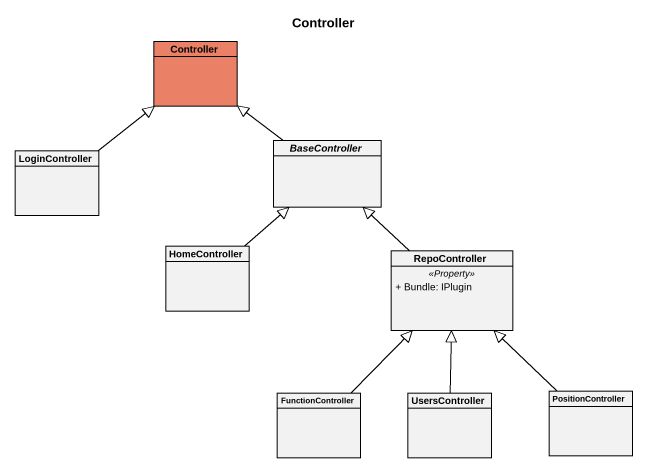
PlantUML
@startuml
title Controller
hide circle
hide empty members
skinparam classAttributeIconSize 0
class Controller #EA8066
class LoginController
abstract class BaseController
class HomeController
class RepoController {
  .. <<Property>> ..
  + Bundle: IPlugin
}
class FunctionController
class UsersController
class PositionController
LoginController -up-|> Controller
BaseController -up-|> Controller
HomeController -up-|> BaseController
RepoController -up-|> BaseController
FunctionController -up-|> RepoController
UsersController -up-|> RepoController
PositionController -up-|> RepoController
@enduml
